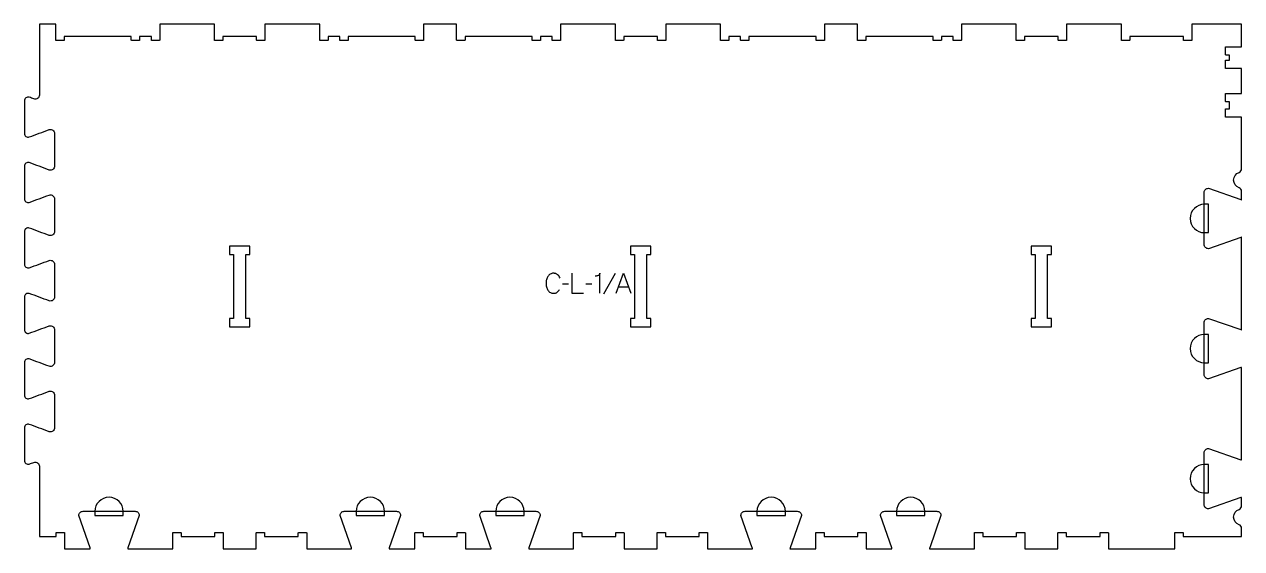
# Model space of a CAD drawing. Extents: x 0 to 1822, y 0 to 786.
import ezdxf

# ---------------------------------------------------------------- set-up
doc = ezdxf.new("R2010")
doc.units = 0
for name, color, linetype in [('1_ANYTOOL_1MMDEEP_LABELS_S', 2, 'CONTINUOUS'), ('3_ANYTOOL_CUTTHROUGH_INSID', 4, 'CONTINUOUS'), ('4_ANYTOOL_CUTTHROUGH_OUTSI', 5, 'CONTINUOUS'), ('5_ANYTOOL_HALF_MILL_9MM_IN', 3, 'CONTINUOUS')]:
    doc.layers.add(name, color=color, linetype=linetype)

msp = doc.modelspace()

# ---------------------------------------------------------------- linework, layer by layer
at = {"layer": '1_ANYTOOL_1MMDEEP_LABELS_S'}
for p, q in [((884.271854, 412.095559), (867.08614, 381.32413)), ((814.543283, 396.452702), (805.757569, 396.366987)), ((849.428997, 396.452702), (840.643283, 396.366987)), ((889.457569, 392.12413), (904.371854, 392.12413))]:
    msp.add_line(p, q, dxfattribs=at)
for points in [[(801.900426, 405.066987, 0.059291), (800.364265, 407.996404, 0.066881), (798.150426, 410.445559, 0.04529), (796.83344, 411.369436, 0.046757), (795.370069, 412.03663, 0.04633), (793.730156, 412.440962, 0.037303), (792.043283, 412.566987, 0.054828), (789.537642, 412.291402, 0.073548), (787.195069, 411.393773, 0.073729), (785.225747, 409.86554, 0.056205), (783.707569, 407.87413, 0.033355), (782.486399, 405.484254, 0.034965), (781.602211, 402.950916, 0.034911), (781.072184, 400.282909, 0.031589), (780.900426, 397.566987, 0.032085), (781.074929, 394.850359, 0.035383), (781.612926, 392.183059, 0.035431), (782.511414, 389.647902, 0.033598), (783.750426, 387.259845, 0.058628), (785.312627, 385.258959, 0.073381), (787.334354, 383.740202, 0.072539), (789.780327, 382.839148, 0.05208), (792.38614, 382.566987, 0.033243), (793.827515, 382.662924, 0.042283), (795.23614, 382.97413, 0.042766), (796.478837, 383.481219, 0.044269), (797.614711, 384.195559, 0.055485), (799.626506, 386.11046, 0.045948), (801.214711, 388.395559)], [(861.557569, 382.566987), (861.557569, 412.609845, -0.057478), (861.293546, 411.516877, -0.075801), (860.753997, 410.53663, -0.075474), (859.938545, 409.752756, -0.055107), (858.943283, 409.202702, -0.039607), (856.801042, 408.50319, -0.05918), (854.571854, 408.238416)]]:
    msp.add_lwpolyline(points, format="xyb", dxfattribs=at)
for points in [[(819.68614, 412.566987), (819.68614, 382.566987), (836.78614, 382.566987)], [(885.98614, 382.566987), (896.871854, 412.566987), (907.928997, 382.566987)]]:
    msp.add_lwpolyline(points, dxfattribs=at)
at = {"layer": '3_ANYTOOL_CUTTHROUGH_INSID'}
for points in [[(337.613183, 332.5), (337.613183, 345), (331.613183, 345), (331.613183, 440.5), (337.613183, 440.5), (337.613183, 453), (307.113183, 453), (307.113183, 440.5), (313.113183, 440.5), (313.113183, 345), (307.113183, 345), (307.113183, 332.5)], [(937.613183, 332.5), (937.613183, 345), (931.613183, 345), (931.613183, 440.5), (937.613183, 440.5), (937.613183, 453), (907.113183, 453), (907.113183, 440.5), (913.113183, 440.5), (913.113183, 345), (907.113183, 345), (907.113183, 332.5)], [(1537.613183, 332.5), (1537.613183, 345), (1531.613183, 345), (1531.613183, 440.5), (1537.613183, 440.5), (1537.613183, 453), (1507.113183, 453), (1507.113183, 440.5), (1513.113183, 440.5), (1513.113183, 345), (1507.113183, 345), (1507.113183, 332.5)]]:
    msp.add_lwpolyline(points, close=True, dxfattribs=at)
at = {"layer": '4_ANYTOOL_CUTTHROUGH_OUTSI'}
msp.add_lwpolyline([(98.710662, 0, 0.06141), (98.475752, 1.39487), (81.580219, 49.667412, -0.084368), (81.566183, 49.75, -0.414214), (87.816183, 56), (165.816183, 56, -0.414214), (172.066183, 49.75, -0.084368), (172.052148, 49.667412), (155.153035, 1.383805, 0.0608), (154.921704, 0), (222.113183, 0), (222.113183, 23.75, -0.414214), (222.363183, 24), (234.363183, 24, -0.414214), (234.613183, 23.75), (234.613183, 18), (285.113183, 18), (285.113183, 23.75, -0.414214), (285.363183, 24), (297.363183, 24, -0.414214), (297.613183, 23.75), (297.613183, 0), (347.113183, 0), (347.113183, 23.75, -0.414214), (347.363183, 24), (359.363183, 24, -0.414214), (359.613183, 23.75), (359.613183, 18), (410.113183, 18), (410.113183, 23.75, -0.414214), (410.363183, 24), (422.363183, 24, -0.414214), (422.613183, 23.75), (422.613183, 0), (489.804662, 0, 0.06141), (489.569752, 1.39487), (472.674219, 49.667412, -0.084368), (472.660183, 49.75, -0.414214), (478.910183, 56), (556.910183, 56, -0.414214), (563.160183, 49.75, -0.084368), (563.146148, 49.667412), (546.247035, 1.383805, 0.061178), (546.01562, 0), (584.613183, 0), (584.613183, 23.75, -0.414214), (584.863183, 24), (596.863183, 24, -0.414214), (597.113183, 23.75), (597.113183, 18), (647.613183, 18), (647.613183, 23.75, -0.414214), (647.863183, 24), (659.863183, 24, -0.414214), (660.113183, 23.75), (660.113183, 0), (698.710662, 0, 0.06141), (698.475752, 1.39487), (681.580219, 49.667412, -0.084368), (681.566183, 49.75, -0.414214), (687.816183, 56), (765.816183, 56, -0.414214), (772.066183, 49.75, -0.084368), (772.052148, 49.667412), (755.153035, 1.383805, 0.061178), (754.92162, 0), (822.113183, 0), (822.113183, 23.75, -0.414214), (822.363183, 24), (834.363183, 24, -0.414214), (834.613183, 23.75), (834.613183, 18), (885.113183, 18), (885.113183, 23.75, -0.414214), (885.363183, 24), (897.363183, 24, -0.414214), (897.613183, 23.75), (897.613183, 0), (947.113183, 0), (947.113183, 23.75, -0.414214), (947.363183, 24), (959.363183, 24, -0.414214), (959.613183, 23.75), (959.613183, 18), (1010.113183, 18), (1010.113183, 23.75, -0.414214), (1010.363183, 24), (1022.363183, 24, -0.414214), (1022.613183, 23.75), (1022.613183, 0), (1089.804662, 0, 0.06141), (1089.569752, 1.39487), (1072.674219, 49.667412, -0.084368), (1072.660183, 49.75, -0.414214), (1078.910183, 56), (1156.910183, 56, -0.414214), (1163.160183, 49.75, -0.084368), (1163.146148, 49.667412), (1146.247035, 1.383805, 0.061178), (1146.01562, 0), (1184.613183, 0), (1184.613183, 23.75, -0.414214), (1184.863183, 24), (1196.863183, 24, -0.414214), (1197.113183, 23.75), (1197.113183, 18), (1247.613183, 18), (1247.613183, 23.75, -0.414214), (1247.863183, 24), (1259.863183, 24, -0.414214), (1260.113183, 23.75), (1260.113183, 0), (1298.710662, 0, 0.06141), (1298.475752, 1.39487), (1281.580219, 49.667412, -0.084368), (1281.566183, 49.75, -0.414214), (1287.816183, 56), (1365.816183, 56, -0.414214), (1372.066183, 49.75, -0.084368), (1372.052148, 49.667412), (1355.153035, 1.383805, 0.061178), (1354.92162, 0), (1422.113183, 0), (1422.113183, 23.75, -0.414214), (1422.363183, 24), (1434.363183, 24, -0.414214), (1434.613183, 23.75), (1434.613183, 18), (1485.113183, 18), (1485.113183, 23.75, -0.414214), (1485.363183, 24), (1497.363183, 24, -0.414214), (1497.613183, 23.75), (1497.613183, 0), (1547.113183, 0), (1547.113183, 23.75, -0.414214), (1547.363183, 24), (1559.363183, 24, -0.414214), (1559.613183, 23.75), (1559.613183, 18), (1610.113183, 18), (1610.113183, 23.75, -0.414214), (1610.363183, 24), (1622.363183, 24, -0.414214), (1622.613183, 23.75), (1622.613183, 0), (1722.113183, 0), (1722.113183, 23.75, -0.414214), (1722.363183, 24), (1734.363183, 24, -0.414214), (1734.613183, 23.75), (1734.613183, 18), (1822.113183, 18), (1822.113183, 30.404437, 0.155096), (1821.058038, 33.724201, 0.155096), (1818.27985, 35.825589, -0.707107), (1818.27985, 58.924411, 0.317837), (1822.113183, 64.345563), (1822.113183, 76.744479, 0.06141), (1820.718313, 76.509569), (1772.445771, 59.614035, -0.084368), (1772.363183, 59.6, -0.414214), (1766.113183, 65.85), (1766.113183, 143.85, -0.414214), (1772.363183, 150.1, -0.084368), (1772.445771, 150.085965), (1820.729378, 133.186852, 0.061178), (1822.113183, 132.955437), (1822.113183, 271.644479, 0.06141), (1820.718313, 271.409569), (1772.445771, 254.514035, -0.084368), (1772.363183, 254.5, -0.414214), (1766.113183, 260.75), (1766.113183, 338.75, -0.414214), (1772.363183, 345, -0.084368), (1772.445771, 344.985965), (1820.729378, 328.086852, 0.061178), (1822.113183, 327.855437), (1822.113183, 466.544479, 0.06141), (1820.718313, 466.309569), (1772.445771, 449.414035, -0.084368), (1772.363183, 449.4, -0.414214), (1766.113183, 455.65), (1766.113183, 533.65, -0.414214), (1772.363183, 539.9, -0.084368), (1772.445771, 539.885965), (1820.729378, 522.986852, 0.061178), (1822.113183, 522.755437), (1822.113183, 535.154437, 0.155096), (1821.058038, 538.474201, 0.155096), (1818.27985, 540.575589, -0.707107), (1818.27985, 563.674411, 0.317837), (1822.113183, 569.095563), (1822.113183, 646.5), (1798.363183, 646.5, -0.414214), (1798.113183, 646.75), (1798.113183, 658.75, -0.414214), (1798.363183, 659), (1804.113183, 659), (1804.113183, 669.5), (1798.363183, 669.5, -0.414214), (1798.113183, 669.75), (1798.113183, 681.75, -0.414214), (1798.363183, 682), (1822.113183, 682), (1822.113183, 719.412), (1798.363183, 719.412, -0.414214), (1798.113183, 719.662), (1798.113183, 731.662, -0.414214), (1798.363183, 731.912), (1804.113183, 731.912), (1804.113183, 739.5), (1798.363183, 739.5, -0.414214), (1798.113183, 739.75), (1798.113183, 751.75, -0.414214), (1798.363183, 752), (1822.113183, 752), (1822.113183, 785.5), (1747.613183, 785.5), (1747.613183, 761.75, -0.414214), (1747.363183, 761.5), (1735.363183, 761.5, -0.414214), (1735.113183, 761.75), (1735.113183, 767.5), (1672.363183, 767.5), (1654.613183, 767.5), (1654.613183, 761.75, -0.414214), (1654.363183, 761.5), (1642.363183, 761.5, -0.414214), (1642.113183, 761.75), (1642.113183, 785.5), (1560.113183, 785.5), (1560.113183, 761.75, -0.414214), (1559.863183, 761.5), (1547.863183, 761.5, -0.414214), (1547.613183, 761.75), (1547.613183, 767.5), (1497.113183, 767.5), (1497.113183, 761.75, -0.414214), (1496.863183, 761.5), (1484.863183, 761.5, -0.414214), (1484.613183, 761.75), (1484.613183, 785.5), (1402.613183, 785.5), (1402.613183, 761.75, -0.414214), (1402.363183, 761.5), (1390.363183, 761.5, -0.414214), (1390.113183, 761.75), (1390.113183, 767.5), (1372.613183, 767.5), (1372.613183, 761.75, -0.414214), (1372.363183, 761.5), (1360.363183, 761.5, -0.414214), (1360.113183, 761.75), (1360.113183, 767.5), (1259.613183, 767.5), (1259.613183, 761.75, -0.414214), (1259.363183, 761.5), (1247.363183, 761.5, -0.414214), (1247.113183, 761.75), (1247.113183, 785.5), (1197.613183, 785.5), (1197.613183, 761.75, -0.414214), (1197.363183, 761.5), (1185.363183, 761.5, -0.414214), (1185.113183, 761.75), (1185.113183, 767.5), (1084.613183, 767.5), (1084.613183, 761.75, -0.414214), (1084.363183, 761.5), (1072.363183, 761.5, -0.414214), (1072.113183, 761.75), (1072.113183, 767.5), (1054.613183, 767.5), (1054.613183, 761.75, -0.414214), (1054.363183, 761.5), (1042.363183, 761.5, -0.414214), (1042.113183, 761.75), (1042.113183, 785.5), (960.113183, 785.5), (960.113183, 761.75, -0.414214), (959.863183, 761.5), (947.863183, 761.5, -0.414214), (947.613183, 761.75), (947.613183, 767.5), (897.113183, 767.5), (897.113183, 761.75, -0.414214), (896.863183, 761.5), (884.863183, 761.5, -0.414214), (884.613183, 761.75), (884.613183, 785.5), (802.613183, 785.5), (802.613183, 761.75, -0.414214), (802.363183, 761.5), (790.363183, 761.5, -0.414214), (790.113183, 761.75), (790.113183, 767.5), (772.613183, 767.5), (772.613183, 761.75, -0.414214), (772.363183, 761.5), (760.363183, 761.5, -0.414214), (760.113183, 761.75), (760.113183, 767.5), (659.613183, 767.5), (659.613183, 761.75, -0.414214), (659.363183, 761.5), (647.363183, 761.5, -0.414214), (647.113183, 761.75), (647.113183, 785.5), (597.613183, 785.5), (597.613183, 761.75, -0.414214), (597.363183, 761.5), (585.363183, 761.5, -0.414214), (585.113183, 761.75), (585.113183, 767.5), (484.613183, 767.5), (484.613183, 761.75, -0.414214), (484.363183, 761.5), (472.363183, 761.5, -0.414214), (472.113183, 761.75), (472.113183, 767.5), (454.613183, 767.5), (454.613183, 761.75, -0.414214), (454.363183, 761.5), (442.363183, 761.5, -0.414214), (442.113183, 761.75), (442.113183, 785.5), (360.113183, 785.5), (360.113183, 761.75, -0.414214), (359.863183, 761.5), (347.863183, 761.5, -0.414214), (347.613183, 761.75), (347.613183, 767.5), (297.113183, 767.5), (297.113183, 761.75, -0.414214), (296.863183, 761.5), (284.863183, 761.5, -0.414214), (284.613183, 761.75), (284.613183, 785.5), (202.613183, 785.5), (202.613183, 761.75, -0.414214), (202.363183, 761.5), (190.363183, 761.5, -0.414214), (190.113183, 761.75), (190.113183, 767.5), (172.613183, 767.5), (172.613183, 761.75, -0.414214), (172.363183, 761.5), (160.363183, 761.5, -0.414214), (160.113183, 761.75), (160.113183, 767.5), (59.613183, 767.5), (59.613183, 761.75, -0.414214), (59.363183, 761.5), (47.363183, 761.5, -0.414214), (47.113183, 761.75), (47.113183, 785.5), (22.613183, 785.5), (22.613183, 679.61656, -0.522099), (14.197278, 673.753851, 0.000017), (7.390114, 676.268403, 0.236337), (2.320384, 675.369382, 0.237079), (0.002735, 670.756196), (0.002279, 622.250112, 0.237079), (2.319928, 617.636929, 0.237104), (7.404445, 616.74284, -0.000004), (37.165647, 627.737439, -0.015604), (37.180442, 627.742386, -0.237079), (42.707182, 626.770302, -0.237079), (45.226366, 621.75597), (45.22591, 573.249886, -0.237079), (42.706726, 568.235556, -0.237077), (37.180133, 567.263472, -0.015611), (37.165331, 567.268421, 0.000004), (7.389658, 578.268403, 0.236337), (2.319928, 577.369382, 0.237079), (0.002279, 572.756196), (0.001823, 524.250112, 0.237079), (2.319473, 519.636929, 0.237104), (7.403989, 518.74284, -0.000004), (37.165191, 529.737439, -0.015604), (37.179986, 529.742386, -0.237079), (42.706726, 528.770302, -0.237079), (45.22591, 523.75597), (45.225455, 475.249886, -0.237079), (42.706271, 470.235556, -0.237077), (37.179677, 469.263472, -0.015611), (37.164876, 469.268421, 0.000004), (7.389202, 480.268403, 0.236337), (2.319473, 479.369382, 0.237079), (0.001823, 474.756196), (0.001367, 426.250112, 0.237079), (2.319017, 421.636929, 0.237104), (7.403533, 420.74284, -0.000004), (37.164735, 431.737439, -0.015604), (37.17953, 431.742386, -0.237079), (42.706271, 430.770302, -0.237079), (45.225455, 425.75597), (45.224999, 377.249886, -0.237079), (42.705815, 372.235556, -0.237077), (37.179221, 371.263472, -0.015611), (37.16442, 371.268421, 0.000004), (7.388746, 382.268403, 0.236337), (2.319017, 381.369382, 0.237079), (0.001367, 376.756196), (0.000912, 328.250112, 0.237079), (2.318561, 323.636929, 0.237104), (7.403078, 322.74284, -0.000004), (37.164279, 333.737439, -0.015604), (37.179075, 333.742386, -0.237079), (42.705815, 332.770302, -0.237079), (45.224999, 327.75597), (45.224543, 279.249125, -0.237079), (42.705359, 274.234795, -0.237077), (37.178765, 273.262711, -0.015611), (37.163964, 273.26766, 0.000004), (7.38829, 284.267643, 0.236337), (2.318561, 283.368621, 0.237079), (0.000912, 278.755436), (0.000456, 230.249351, 0.237079), (2.318105, 225.636168, 0.237104), (7.402622, 224.742079, -0.000004), (37.163824, 235.736678, -0.015604), (37.178619, 235.741625, -0.237079), (42.705359, 234.769541, -0.237079), (45.224543, 229.755209), (45.224087, 181.249125, -0.237079), (42.704903, 176.234795, -0.237077), (37.17831, 175.262711, -0.015611), (37.163508, 175.26766, 0.000004), (7.387835, 186.267643, 0.236337), (2.318105, 185.368621, 0.237079), (0.000456, 180.755436), (0, 132.249351, 0.237079), (2.317649, 127.636168, 0.237104), (7.402166, 126.742079, -0.000017), (14.197522, 129.252477, -0.522086), (22.613183, 123.389678), (22.613183, 18), (47.613183, 18), (47.613183, 23.75, -0.414214), (47.863183, 24), (59.863183, 24, -0.414214), (60.113183, 23.75), (60.113183, 0)], format="xyb", close=True, dxfattribs=at)
at = {"layer": '5_ANYTOOL_HALF_MILL_9MM_IN'}
for points in [[(1766.363183, 515.9, 1), (1766.363183, 473.4), (1772.613183, 473.4), (1772.613183, 515.9)], [(1766.363183, 321, 1), (1766.363183, 278.5), (1772.613183, 278.5), (1772.613183, 321)], [(1766.363183, 126.1, 1), (1766.363183, 83.6), (1772.613183, 83.6), (1772.613183, 126.1)], [(148.066183, 55.75, 1), (105.566183, 55.75), (105.566183, 49.5), (148.066183, 49.5)], [(539.160183, 55.5), (539.160183, 55.75, 1), (496.660183, 55.75), (496.660183, 49.5), (539.160183, 49.5)], [(748.066183, 55.5), (748.066183, 55.75, 1), (705.566183, 55.75), (705.566183, 49.5), (748.066183, 49.5)], [(1139.160183, 55.5), (1139.160183, 55.75, 1), (1096.660183, 55.75), (1096.660183, 49.5), (1139.160183, 49.5)], [(1348.066183, 55.5), (1348.066183, 55.75, 1), (1305.566183, 55.75), (1305.566183, 49.5), (1348.066183, 49.5)]]:
    msp.add_lwpolyline(points, format="xyb", close=True, dxfattribs=at)

doc.saveas('drawing.dxf')
